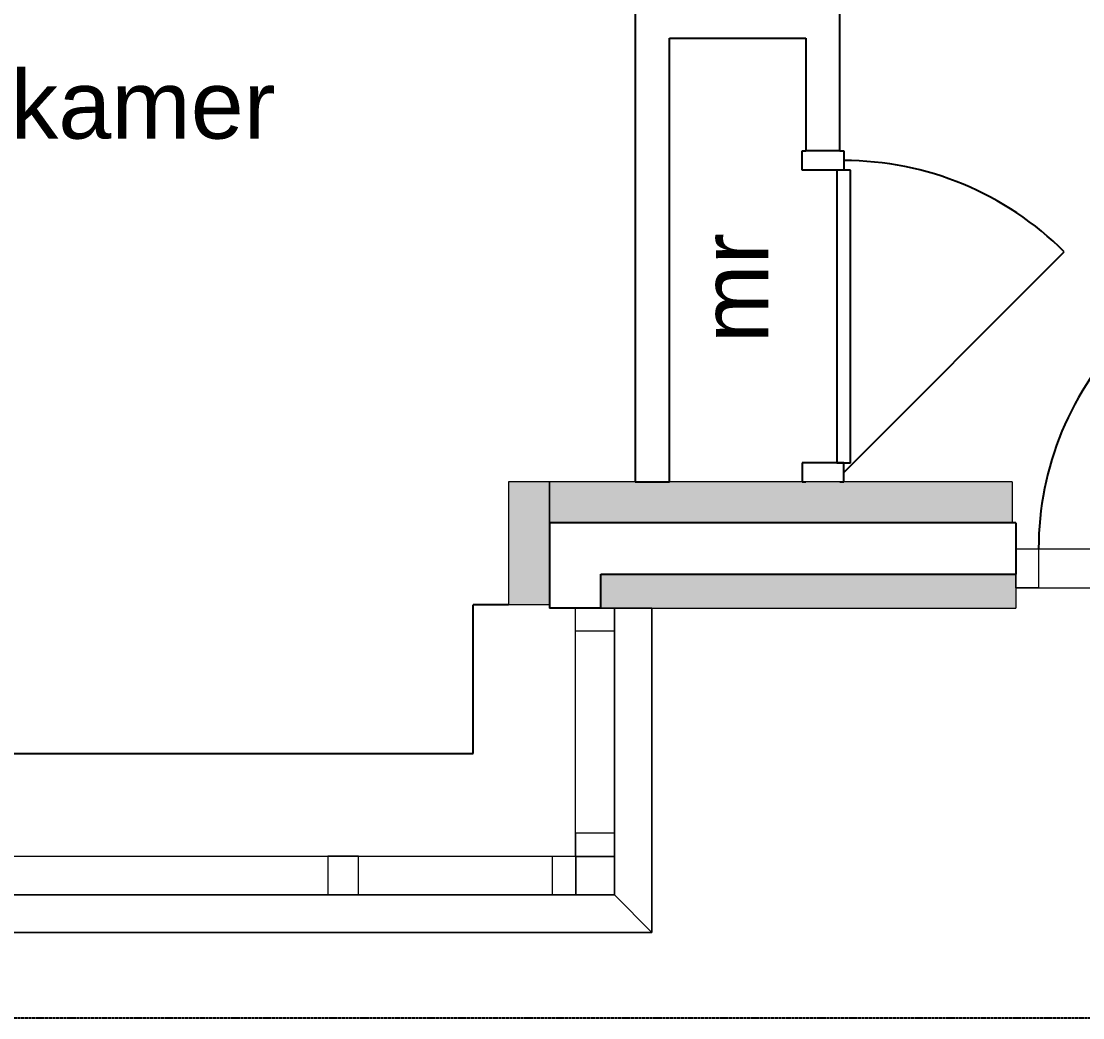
# Model space of a CAD drawing. Header units: millimetres. Extents: x 0 to 59350, y 0 to 29700.
# Drawn here: x 16201 to 17757, y 6938 to 8398 of the extents above; entities that cross this region are included whole.
import ezdxf

# ---------------------------------------------------------------- set-up
doc = ezdxf.new("R2010")
doc.units = ezdxf.units.MM
doc.linetypes.add('PUNKT2_S9', pattern=[1, 0, -1])
doc.linetypes.add('VERDECKT2_S2', pattern=[2.7, 2, -0.7])
doc.layers.add('Standard', color=7, linetype='Continuous', lineweight=25)
doc.styles.add('ARIAL', font='arial.ttf')

msp = doc.modelspace()

# ---------------------------------------------------------------- hatches: boundary and pattern name
at = {"layer": 'Standard', "linetype": 'PUNKT2_S9', "lineweight": 18}
for color, points in [(9, [(16975.5, 7543.1), (16975.5, 7723.1), (16915.5, 7723.1), (16915.5, 7543.1)]), (59, [(17100.5, 7538.1), (17100.5, 7588.1), (17050.5, 7588.1), (17050.5, 7538.1)])]:
    msp.add_hatch(color=color, dxfattribs=at).paths.add_polyline_path(points)
h = msp.add_hatch(color=9, dxfattribs=at)
h.paths.add_polyline_path([(16975.5, 7663.1), (17653.5, 7663.1), (17653.5, 7723.1), (16975.5, 7723.1)])
h.paths.add_polyline_path([(18180.5, 7723.1), (18180.5, 7663.1), (18540.5, 7663.1), (18480.5, 7723.1)])
h = msp.add_hatch(color=59, dxfattribs=at)
h.paths.add_polyline_path([(17100.5, 7538.1), (17658.5, 7538.1), (17658.5, 7588.1), (17100.5, 7588.1)])
h.paths.add_polyline_path([(18665.5, 7538.1), (18615.5, 7588.1), (18175.5, 7588.1), (18175.5, 7538.1)])

# ---------------------------------------------------------------- linework, layer by layer
at = {"layer": 'Standard', "color": 255, "linetype": 'Continuous', "lineweight": -3}
for p, q in [((17101, 9463.1), (17101, 7723.1)), ((17401, 8373.1), (17401, 8423.1)), ((17151, 8373.1), (17351, 8373.1)), ((17151, 7723.1), (17151, 8373.1)), ((17351, 8373.1), (17351, 8208.1)), ((17401, 8208.1), (17401, 8373.1)), ((17376, 8208.1), (17351, 8208.1)), ((17401, 8208.1), (17376, 8208.1)), ((17101, 7723.1), (17151, 7723.1))]:
    msp.add_line(p, q, dxfattribs=at)
at = {"layer": 'Standard', "color": 131, "linetype": 'Continuous', "lineweight": 25}
for p, q in [((17345.5, 8180.1), (17345.5, 8208.1)), ((17345.5, 8208.1), (17351, 8208.1)), ((17401, 8208.1), (17406.5, 8208.1)), ((17406.5, 8208.1), (17406.5, 8180.1)), ((17406.5, 8180.1), (17345.5, 8180.1)), ((17416.5, 8180.1), (17396.5, 8180.1)), ((17396.5, 8180.1), (17396.5, 7751.1)), ((17416.5, 7751.1), (17416.5, 8180.1)), ((17406.5, 7751.1), (17345.5, 7751.1)), ((17345.5, 7751.1), (17345.5, 7723.1)), ((17396.5, 7751.1), (17416.5, 7751.1)), ((17406.5, 7723.1), (17406.5, 7751.1)), ((17345.5, 7723.1), (17351, 7723.1)), ((17401, 7723.1), (17406.5, 7723.1))]:
    msp.add_line(p, q, dxfattribs=at)
at = {"layer": 'Standard', "color": 7, "linetype": 'Continuous', "lineweight": -3}
for p, q in [((17406.5, 7737.1), (17729.6, 8060.3)), ((17658.5, 7605.6), (17658.5, 7588.1)), ((17050.5, 7538.1), (17050.5, 7588.1)), ((17050.5, 7588.1), (17100.5, 7588.1)), ((17100.5, 7588.1), (17658.5, 7588.1)), ((16915.5, 7543.1), (16863.5, 7543.1)), ((16863.5, 7325.1), (16863.5, 7543.1)), ((17050.5, 7538.1), (17025.5, 7538.1)), ((15837.5, 7325.1), (16863.5, 7325.1))]:
    msp.add_line(p, q, dxfattribs=at)
at = {"layer": 'Standard', "color": 253, "linetype": 'Continuous', "lineweight": 18}
for p, q in [((16975.5, 7723.1), (16915.5, 7723.1)), ((16915.5, 7723.1), (16915.5, 7543.1)), ((16975.5, 7663.1), (16975.5, 7723.1)), ((17101, 7723.1), (16975.5, 7723.1)), ((16975.5, 7723.1), (16975.5, 7663.1)), ((17151, 7723.1), (17101, 7723.1)), ((17351, 7723.1), (17151, 7723.1)), ((17401, 7723.1), (17351, 7723.1)), ((17653.5, 7723.1), (17401, 7723.1)), ((17653.5, 7723.1), (17653.5, 7663.1)), ((16975.5, 7543.1), (16975.5, 7663.1)), ((16975.5, 7663.1), (17653.5, 7663.1)), ((16975.5, 7543.1), (16915.5, 7543.1))]:
    msp.add_line(p, q, dxfattribs=at)
at = {"layer": 'Standard', "color": 51, "linetype": 'Continuous', "lineweight": -3}
for p, q in [((17025.5, 7663.1), (16975.5, 7663.1)), ((16975.5, 7663.1), (16975.5, 7543.1)), ((17653.5, 7663.1), (17025.5, 7663.1)), ((17658.5, 7663.1), (17653.5, 7663.1)), ((17658.5, 7663.1), (17658.5, 7625.1)), ((17658.5, 7625.1), (17658.5, 7605.6)), ((16975.5, 7543.1), (16975.5, 7538.1)), ((17013.5, 7538.1), (16975.5, 7538.1)), ((17025.5, 7538.1), (17013.5, 7538.1))]:
    msp.add_line(p, q, dxfattribs=at)
at = {"layer": 'Standard', "color": 2, "linetype": 'Continuous', "lineweight": 18}
for p, q in [((17658.5, 7625.1), (17692, 7625.1)), ((17658.5, 7568.1), (17658.5, 7625.1)), ((17658.5, 7625.1), (18175.5, 7625.1)), ((17692, 7625.1), (17692, 7568.1)), ((17692, 7568.1), (17658.5, 7568.1)), ((17658.5, 7568.1), (18175.5, 7568.1)), ((17013.5, 7504.6), (17013.5, 7538.1)), ((17013.5, 7538.1), (17070.5, 7538.1)), ((17013.5, 7175.1), (17013.5, 7538.1)), ((17070.5, 7538.1), (17070.5, 7504.6)), ((17070.5, 7175.1), (17070.5, 7538.1)), ((17070.5, 7504.6), (17013.5, 7504.6)), ((17070.5, 7208.6), (17013.5, 7208.6)), ((17013.5, 7208.6), (17013.5, 7175.1)), ((17070.5, 7175.1), (17070.5, 7208.6)), ((15687.5, 7175.1), (17013.5, 7175.1)), ((16695.5, 7175.1), (16650.5, 7175.1)), ((16650.5, 7175.1), (16650.5, 7118.1)), ((16695.5, 7118.1), (16695.5, 7175.1)), ((16980, 7118.1), (16980, 7175.1)), ((16980, 7175.1), (17013.5, 7175.1)), ((17013.5, 7175.1), (17013.5, 7118.1)), ((17013.5, 7175.1), (17070.5, 7175.1)), ((15687.5, 7118.1), (17013.5, 7118.1)), ((16650.5, 7118.1), (16695.5, 7118.1)), ((17013.5, 7118.1), (16980, 7118.1))]:
    msp.add_line(p, q, dxfattribs=at)
at = {"layer": 'Standard', "color": 36, "linetype": 'Continuous', "lineweight": 18}
for p, q in [((17100.5, 7588.1), (17050.5, 7588.1)), ((17050.5, 7588.1), (17050.5, 7538.1)), ((17658.5, 7588.1), (17100.5, 7588.1)), ((17658.5, 7588.1), (17658.5, 7568.1)), ((17658.5, 7568.1), (17658.5, 7538.1)), ((17070.5, 7538.1), (17050.5, 7538.1)), ((17100.5, 7538.1), (17070.5, 7538.1)), ((17100.5, 7538.1), (17658.5, 7538.1))]:
    msp.add_line(p, q, dxfattribs=at)
at = {"layer": 'Standard', "color": 59, "linetype": 'Continuous', "lineweight": 18}
for p, q in [((17125.5, 7538.1), (17070.5, 7538.1)), ((17070.5, 7538.1), (17070.5, 7118.1)), ((17070.5, 7118.1), (17070.5, 7538.1)), ((17070.5, 7538.1), (17125.5, 7538.1)), ((17125.5, 7063.1), (17125.5, 7538.1)), ((17125.5, 7538.1), (17125.5, 7063.1)), ((17070.5, 7118.1), (15630.5, 7118.1)), ((15630.5, 7118.1), (17070.5, 7118.1)), ((17125.5, 7063.1), (17070.5, 7118.1)), ((17070.5, 7118.1), (17125.5, 7063.1)), ((17070.5, 7118.1), (17125.5, 7063.1)), ((17125.5, 7063.1), (17070.5, 7118.1)), ((15575.5, 7063.1), (17125.5, 7063.1)), ((17125.5, 7063.1), (15575.5, 7063.1))]:
    msp.add_line(p, q, dxfattribs=at)
at = {"layer": 'Standard', "color": 51, "linetype": 'Continuous', "lineweight": 18}
for p, q in [((17070.5, 7174.6), (17014, 7174.6)), ((17014, 7174.6), (17014, 7118.1)), ((17014, 7118.1), (17014, 7174.6)), ((17014, 7174.6), (17070.5, 7174.6)), ((17070.5, 7118.1), (17070.5, 7174.6)), ((17070.5, 7174.6), (17070.5, 7118.1)), ((17014, 7118.1), (17070.5, 7118.1)), ((17070.5, 7118.1), (17014, 7118.1))]:
    msp.add_line(p, q, dxfattribs=at)
at = {"layer": 'Standard', "color": 7, "linetype": 'VERDECKT2_S2', "lineweight": -3}
msp.add_line((15450.5, 6938.1), (18380.5, 6938.1), dxfattribs=at)
at = {"layer": 'Standard', "color": 7, "linetype": 'Continuous', "lineweight": -3}
msp.add_arc((17406.5, 7737.1), 457, 45, 90, dxfattribs=at)
at = {"layer": 'Standard', "color": 5, "linetype": 'Continuous', "lineweight": -3}
msp.add_arc((18142, 7625.1), 450, 135, 180, dxfattribs=at)

# ---------------------------------------------------------------- texts
at = {"layer": 'Standard', "color": 7, "linetype": 'Continuous', "lineweight": -3, "insert": (15890.9, 8224.7), "char_height": 100, "width": 985.156, "attachment_point": 7, "style": 'ARIAL'}
msp.add_mtext('werkkamer', dxfattribs=at)
at = {"layer": 'Standard', "color": 7, "linetype": 'Continuous', "lineweight": -3, "insert": (17296.2, 7926.5), "char_height": 100, "width": 213.039, "attachment_point": 7, "rotation": 90, "style": 'ARIAL'}
msp.add_mtext('\\W0.99;mr', dxfattribs=at)

doc.saveas('drawing.dxf')
